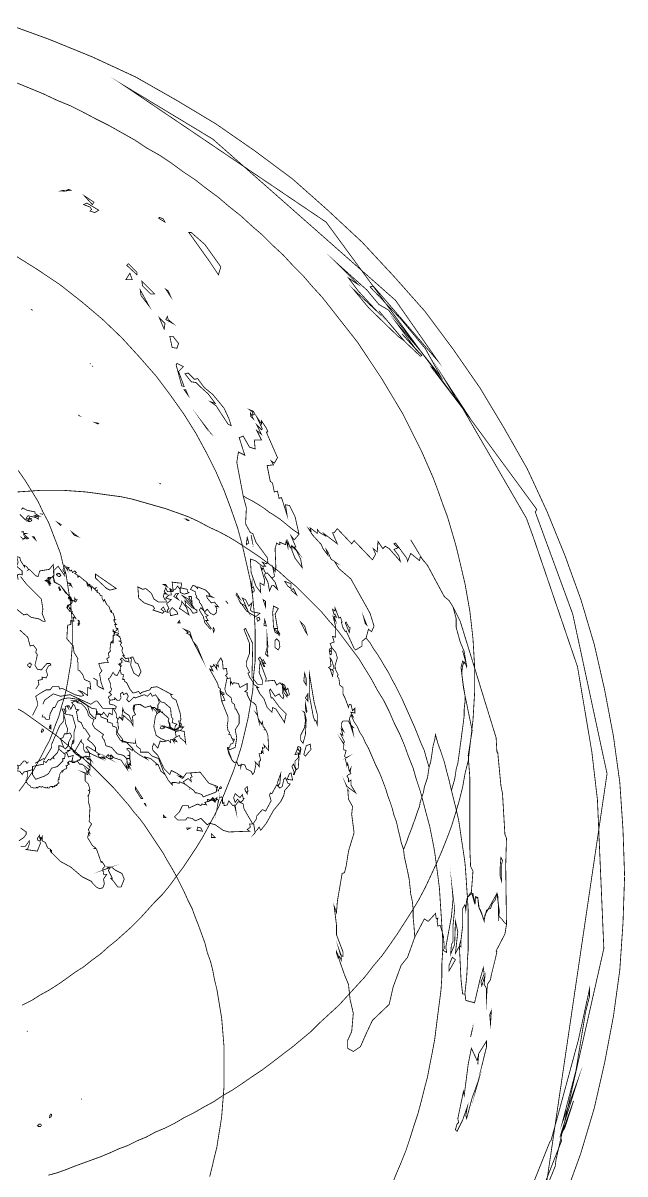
# Model space of a CAD drawing. Extents: x 475 to 2724, y -1 to 2248.
# Drawn here: x 1969 to 2724, y 751 to 2192 of the extents above; entities that cross this region are included whole.
import ezdxf

# ---------------------------------------------------------------- set-up
doc = ezdxf.new("R2010")
doc.units = 0
doc.layers.get('0').update_dxf_attribs({"color": 8, "linetype": 'CONTINUOUS'})

msp = doc.modelspace()

# ---------------------------------------------------------------- linework, layer by layer
at = {"color": 7, "const_width": 1}
for points in [[(2723, 1124), (2721, 1182), (2717, 1241), (2709, 1299), (2698, 1357), (2685, 1414), (2668, 1471), (2648, 1526), (2626, 1580), (2601, 1634), (2572, 1685), (2542, 1735), (2508, 1784), (2473, 1831), (2434, 1875), (2394, 1918), (2351, 1958), (2307, 1997), (2260, 2032), (2211, 2066), (2161, 2096), (2110, 2125), (2056, 2150), (2002, 2172), (1947, 2192)], [(2001, 749), (2012, 752), (2023, 756), (2033, 760), (2044, 764), (2055, 768), (2066, 772), (2078, 777), (2089, 782), (2100, 786), (2112, 792), (2124, 797), (2135, 803), (2147, 808), (2159, 814), (2171, 821), (2183, 827), (2195, 834), (2208, 841), (2220, 849), (2232, 856), (2244, 864), (2257, 873), (2269, 881), (2281, 890), (2294, 900), (2306, 909), (2318, 919), (2330, 929), (2341, 940), (2353, 951), (2365, 962), (2376, 974), (2387, 986), (2398, 998), (2408, 1011), (2419, 1024), (2429, 1038), (2438, 1051), (2447, 1065), (2456, 1079), (2465, 1094), (2473, 1109), (2480, 1124), (2487, 1139), (2494, 1155), (2500, 1170), (2506, 1186), (2511, 1202), (2516, 1219), (2520, 1235), (2523, 1252), (2527, 1268), (2529, 1285), (2531, 1302), (2533, 1319), (2534, 1336), (2535, 1353), (2535, 1370), (2535, 1387), (2534, 1404), (2533, 1421), (2531, 1439), (2529, 1456), (2526, 1473), (2523, 1490), (2519, 1507), (2515, 1524), (2511, 1540), (2506, 1557), (2501, 1574), (2495, 1590), (2489, 1607), (2483, 1623), (2476, 1639), (2469, 1655), (2461, 1671), (2453, 1687), (2445, 1703), (2436, 1718), (2427, 1733), (2418, 1748), (2408, 1763), (2398, 1778), (2388, 1793), (2377, 1807), (2366, 1821), (2355, 1835), (2344, 1849), (2332, 1862), (2320, 1876), (2307, 1889), (2295, 1902), (2282, 1914), (2269, 1927), (2255, 1939), (2242, 1951), (2228, 1962), (2214, 1974), (2199, 1985), (2185, 1996), (2170, 2006), (2155, 2017), (2140, 2027), (2124, 2036), (2109, 2046), (2093, 2055), (2077, 2064), (2061, 2072), (2044, 2081), (2028, 2089), (2011, 2096), (1994, 2104), (1977, 2111), (1960, 2118)], [(1968, 962), (1980, 968), (1991, 975), (2002, 981), (2013, 988), (2023, 995), (2034, 1003), (2045, 1010), (2055, 1018), (2066, 1026), (2076, 1035), (2086, 1043), (2096, 1052), (2106, 1061), (2116, 1071), (2125, 1081), (2134, 1091), (2144, 1101), (2153, 1112), (2161, 1123), (2170, 1135), (2178, 1147), (2186, 1159), (2194, 1172), (2201, 1185), (2208, 1198), (2215, 1212), (2221, 1226), (2227, 1241), (2233, 1256), (2238, 1271), (2243, 1287), (2247, 1304), (2251, 1321), (2254, 1338), (2257, 1356), (2258, 1374), (2260, 1393), (2260, 1412), (2260, 1432), (2259, 1452), (2257, 1473), (2254, 1494), (2249, 1516), (2244, 1538), (2238, 1560), (2230, 1583), (2221, 1607), (2211, 1630), (2199, 1654), (2186, 1678), (2171, 1702), (2154, 1726), (2136, 1750), (2115, 1774), (2093, 1798), (2069, 1821), (2043, 1843), (2015, 1865), (1985, 1885), (1953, 1905)], [(1964, 1230), (1970, 1238), (1976, 1247), (1982, 1256), (1987, 1265), (1992, 1274), (1997, 1284), (2002, 1293), (2006, 1303), (2010, 1314), (2014, 1324), (2017, 1335), (2020, 1345), (2023, 1356), (2025, 1367), (2027, 1379), (2029, 1390), (2030, 1402), (2031, 1414), (2031, 1426), (2031, 1438), (2030, 1451), (2029, 1463), (2027, 1476), (2025, 1489), (2023, 1502), (2019, 1515), (2016, 1528), (2011, 1541), (2006, 1554), (2001, 1567), (1994, 1580), (1988, 1593), (1980, 1606), (1972, 1619), (1963, 1632)], [(2431, 736), (2437, 751), (2443, 765), (2449, 780), (2454, 795), (2459, 811), (2464, 826), (2468, 841), (2472, 857), (2476, 872), (2479, 888), (2482, 903), (2485, 919), (2487, 935), (2489, 951), (2491, 966), (2493, 982), (2494, 998), (2494, 1014), (2495, 1029), (2495, 1045), (2494, 1061), (2493, 1077), (2492, 1092), (2491, 1108), (2489, 1124), (2487, 1139), (2485, 1154), (2482, 1170), (2479, 1185), (2475, 1200), (2471, 1215), (2467, 1230), (2462, 1245), (2458, 1259), (2452, 1274), (2447, 1288), (2441, 1302), (2434, 1316), (2428, 1330), (2421, 1344), (2413, 1357), (2406, 1370), (2398, 1383), (2390, 1396), (2381, 1408), (2372, 1420), (2363, 1432), (2353, 1443), (2343, 1455), (2333, 1465), (2322, 1476), (2312, 1486), (2300, 1496), (2289, 1506), (2277, 1515), (2265, 1524), (2253, 1532), (2241, 1540), (2228, 1548), (2215, 1555), (2202, 1561), (2189, 1568), (2176, 1574), (2162, 1579), (2148, 1584), (2134, 1588), (2120, 1592), (2106, 1596), (2092, 1599), (2077, 1601), (2063, 1603), (2048, 1605), (2034, 1606), (2020, 1607), (2005, 1607), (1991, 1607), (1977, 1606), (1962, 1605)], [(2203, 747), (2206, 759), (2209, 772), (2212, 784), (2214, 797), (2216, 809), (2218, 822), (2219, 835), (2220, 847), (2221, 860), (2221, 872), (2221, 885), (2221, 897), (2221, 910), (2220, 922), (2219, 934), (2218, 946), (2216, 958), (2214, 970), (2212, 982), (2209, 994), (2207, 1005), (2204, 1017), (2200, 1028), (2197, 1040), (2193, 1051), (2189, 1062), (2185, 1072), (2181, 1083), (2176, 1093), (2171, 1104), (2166, 1114), (2161, 1124), (2156, 1133), (2150, 1143), (2145, 1152), (2139, 1161), (2133, 1170), (2127, 1179), (2121, 1188), (2115, 1196), (2108, 1204), (2102, 1212), (2095, 1220), (2089, 1227), (2082, 1235), (2075, 1242), (2068, 1249), (2061, 1256), (2054, 1263), (2047, 1269), (2040, 1275), (2033, 1281), (2026, 1287), (2019, 1293), (2012, 1299), (2005, 1304), (1998, 1309), (1991, 1314), (1984, 1319), (1977, 1324), (1970, 1329), (1963, 1333)], [(2648, 721), (2668, 776), (2685, 833), (2698, 890), (2709, 948), (2717, 1006), (2721, 1065), (2723, 1123)]]:
    msp.add_lwpolyline(points, dxfattribs=at)
at = {"color": 94, "const_width": 1}
for points in [[(2590, 647), (2636, 760), (2637, 768), (2697, 1033), (2689, 1219), (2682, 1279), (2664, 1386), (2608, 1550), (2600, 1572), (2517, 1715), (2525, 1704), (2495, 1750), (2516, 1715), (2481, 1761), (2485, 1758), (2466, 1783), (2437, 1817), (2462, 1783), (2444, 1803), (2469, 1776), (2467, 1775), (2448, 1793), (2415, 1832), (2446, 1795), (2439, 1800), (2402, 1836), (2383, 1859), (2414, 1830), (2389, 1857), (2377, 1873), (2389, 1865), (2361, 1893), (2400, 1858), (2415, 1840), (2427, 1833), (2493, 1749), (2473, 1785), (2443, 1821), (2404, 1862), (2408, 1863), (2489, 1769), (2436, 1845), (2207, 2047), (2096, 2114), (2349, 1943), (2613, 1583), (2611, 1580), (2658, 1452), (2701, 1252)], [(2041, 2008), (2041, 2008)], [(2040, 1998), (2040, 1998)], [(2048, 2000), (2048, 2000)], [(2022, 1982), (2016, 1982), (2020, 1983), (2022, 1982)], [(2029, 1983), (2022, 1982), (2026, 1984), (2029, 1983)], [(2031, 1982), (2031, 1982)], [(2041, 1982), (2041, 1982)], [(2058, 1968), (2056, 1965), (2046, 1976), (2058, 1968)], [(2044, 1987), (2044, 1987)], [(2021, 1972), (2021, 1972)], [(2027, 1971), (2027, 1971)], [(2035, 1975), (2035, 1975)], [(2055, 1959), (2053, 1957), (2059, 1955), (2064, 1958), (2049, 1967), (2045, 1965), (2053, 1962), (2055, 1959)], [(2129, 1962), (2129, 1962)], [(2009, 1960), (2009, 1960)], [(2140, 1949), (2139, 1948), (2147, 1943), (2145, 1947), (2140, 1949)], [(2023, 1946), (2023, 1946)], [(2202, 1895), (2214, 1877), (2217, 1887), (2197, 1915), (2180, 1930), (2177, 1930), (2202, 1895)], [(2112, 1877), (2099, 1889), (2101, 1891), (2112, 1880), (2112, 1877)], [(2098, 1871), (2103, 1879), (2106, 1871), (2098, 1871)], [(2127, 1838), (2117, 1851), (2116, 1858), (2127, 1838)], [(2129, 1853), (2119, 1863), (2118, 1869), (2134, 1853), (2129, 1853)], [(2154, 1850), (2148, 1859), (2151, 1857), (2154, 1850)], [(1982, 1832), (1979, 1834), (1982, 1832)], [(2338, 1843), (2338, 1843)], [(2146, 1809), (2140, 1823), (2147, 1816), (2146, 1809)], [(2147, 1828), (2147, 1828)], [(2148, 1821), (2150, 1825), (2151, 1821), (2157, 1816), (2148, 1821)], [(2156, 1817), (2156, 1817)], [(2153, 1815), (2153, 1815)], [(2157, 1808), (2157, 1808)], [(2156, 1786), (2153, 1800), (2157, 1800), (2164, 1791), (2162, 1785), (2156, 1786)], [(2152, 1786), (2152, 1786)], [(2054, 1765), (2053, 1766), (2054, 1765)], [(2057, 1762), (2056, 1763), (2057, 1762)], [(2168, 1738), (2161, 1764), (2162, 1766), (2170, 1762), (2164, 1756), (2171, 1737), (2168, 1738)], [(2172, 1753), (2176, 1754), (2184, 1746), (2188, 1747), (2196, 1736), (2207, 1727), (2221, 1710), (2227, 1697), (2230, 1688), (2226, 1690), (2211, 1713), (2204, 1718), (2210, 1716), (2201, 1728), (2192, 1736), (2186, 1742), (2180, 1743), (2172, 1753)], [(2242, 1746), (2242, 1746)], [(2176, 1726), (2171, 1733), (2173, 1733), (2176, 1726)], [(2227, 1736), (2227, 1736)], [(2251, 1731), (2251, 1731)], [(2249, 1725), (2249, 1725)], [(2038, 1702), (2040, 1700), (2038, 1702)], [(2245, 1600), (2237, 1642), (2239, 1655), (2247, 1651), (2240, 1673), (2245, 1675), (2253, 1661), (2260, 1659), (2259, 1670), (2268, 1670), (2262, 1682), (2268, 1677), (2262, 1689), (2268, 1683), (2269, 1684), (2262, 1699), (2268, 1690), (2268, 1694), (2274, 1685), (2276, 1680), (2274, 1680), (2288, 1648), (2284, 1641), (2280, 1644), (2283, 1639), (2275, 1638), (2279, 1618), (2281, 1617), (2282, 1615), (2284, 1605), (2288, 1606), (2290, 1597), (2293, 1598), (2300, 1576), (2298, 1589), (2303, 1588), (2310, 1574), (2315, 1552)], [(2256, 1701), (2257, 1705), (2253, 1708), (2258, 1706), (2259, 1702), (2256, 1701)], [(2254, 1700), (2254, 1704), (2258, 1696), (2254, 1700)], [(2009, 1698), (2009, 1698)], [(2013, 1700), (2013, 1700)], [(2041, 1700), (2042, 1699), (2041, 1700)], [(2051, 1697), (2051, 1697)], [(2059, 1692), (2064, 1691), (2063, 1690), (2059, 1692)], [(2194, 1692), (2204, 1679), (2201, 1682), (2194, 1692)], [(2255, 1696), (2255, 1696)], [(1970, 1662), (1970, 1662)], [(1990, 1657), (1990, 1657)], [(2139, 1616), (2142, 1615), (2139, 1616)], [(2315, 1552), (2309, 1545), (2305, 1550), (2311, 1536), (2309, 1536), (2314, 1529), (2306, 1538), (2304, 1535), (2301, 1543), (2301, 1536), (2299, 1544), (2298, 1539), (2291, 1542), (2291, 1539), (2290, 1539), (2287, 1541), (2285, 1534), (2286, 1510), (2285, 1505), (2282, 1511), (2284, 1501), (2284, 1499), (2281, 1497), (2275, 1504), (2285, 1492), (2288, 1483), (2283, 1488), (2281, 1488), (2278, 1481), (2276, 1492), (2272, 1500), (2272, 1502), (2274, 1503), (2272, 1505), (2270, 1510), (2269, 1508), (2267, 1511), (2272, 1494), (2271, 1488), (2266, 1491), (2267, 1479), (2261, 1487), (2255, 1504), (2254, 1521), (2260, 1519), (2269, 1512), (2273, 1512), (2269, 1517), (2274, 1515), (2276, 1517), (2275, 1523), (2261, 1542), (2257, 1553), (2254, 1554), (2248, 1565), (2249, 1585), (2245, 1600)], [(1965, 1577), (1972, 1570), (1974, 1570), (1974, 1568), (1977, 1571), (1976, 1568), (1978, 1568), (1980, 1569), (1977, 1573), (1976, 1571), (1973, 1572), (1975, 1575), (1976, 1575), (1985, 1573), (1988, 1571), (1988, 1575), (1986, 1574), (1983, 1575), (1986, 1576), (1989, 1575), (1984, 1578), (1984, 1580), (1974, 1582)], [(1974, 1582), (1969, 1585), (1967, 1583)], [(1979, 1572), (1979, 1572)], [(1981, 1570), (1979, 1572), (1981, 1570)], [(1989, 1578), (1994, 1577), (1989, 1578)], [(1994, 1574), (1994, 1574)], [(1970, 1569), (1970, 1569)], [(1975, 1567), (1975, 1567)], [(1978, 1565), (1978, 1565)], [(1982, 1561), (1982, 1561)], [(2012, 1567), (2017, 1564), (2016, 1563), (2012, 1567)], [(2173, 1571), (2176, 1570), (2177, 1569), (2176, 1569), (2174, 1570), (2174, 1571), (2173, 1571)], [(2399, 1422), (2402, 1433), (2406, 1430), (2409, 1437), (2404, 1453), (2380, 1496), (2365, 1509), (2360, 1517), (2362, 1516), (2355, 1521), (2351, 1530), (2349, 1533), (2351, 1526), (2345, 1534), (2343, 1539), (2332, 1551), (2327, 1559), (2330, 1556), (2329, 1560), (2338, 1553), (2338, 1558), (2341, 1554), (2348, 1550), (2346, 1553), (2363, 1540), (2357, 1554), (2359, 1554), (2363, 1559), (2381, 1540), (2384, 1544), (2407, 1520), (2411, 1527), (2408, 1534), (2413, 1530), (2414, 1543), (2420, 1534), (2423, 1537), (2428, 1534), (2442, 1518), (2440, 1525), (2434, 1533), (2439, 1535), (2434, 1540), (2436, 1541), (2450, 1522), (2451, 1518), (2455, 1528), (2466, 1519), (2467, 1524), (2476, 1513), (2497, 1474), (2503, 1469), (2508, 1461)], [(1966, 1549), (1969, 1546), (1971, 1547), (1970, 1546), (1972, 1547), (1971, 1549), (1973, 1547), (1973, 1548), (1974, 1546), (1976, 1547), (1970, 1552), (1973, 1553), (1970, 1553), (1970, 1555), (1967, 1555)], [(1975, 1547), (1975, 1547)], [(1981, 1549), (1983, 1549), (1985, 1545), (1981, 1549)], [(2030, 1555), (2038, 1549), (2033, 1551), (2030, 1555)], [(2249, 1539), (2250, 1548), (2252, 1541), (2249, 1539)], [(2258, 1534), (2255, 1551), (2258, 1534)], [(2473, 1515), (2455, 1545), (2473, 1515)], [(2306, 1532), (2306, 1537), (2312, 1531), (2317, 1521), (2319, 1510), (2310, 1522), (2306, 1532)], [(1985, 1500), (1977, 1508), (1975, 1507), (1976, 1508), (1974, 1511), (1971, 1513), (1971, 1511), (1966, 1519), (1965, 1523), (1961, 1524), (1963, 1517), (1961, 1512), (1968, 1506), (1968, 1501), (1965, 1502), (1962, 1501), (1963, 1495)], [(2045, 1495), (2039, 1500), (2038, 1498), (2037, 1501), (2034, 1503), (2036, 1504), (2034, 1506), (2031, 1504), (2030, 1507), (2028, 1506), (2026, 1509), (2027, 1510), (2024, 1511), (2025, 1507), (2021, 1513), (2019, 1507), (2022, 1503), (2020, 1502), (2022, 1499), (2013, 1512), (2007, 1506), (2008, 1500), (2007, 1499), (2007, 1499), (2006, 1499), (2008, 1501), (2007, 1514), (2002, 1508), (1990, 1506), (1988, 1499), (1985, 1500)], [(2054, 1528), (2054, 1528)], [(2060, 1518), (2060, 1518)], [(2061, 1515), (2061, 1515)], [(2060, 1497), (2060, 1502), (2086, 1484), (2078, 1482), (2074, 1484), (2060, 1497)], [(2077, 1461), (2074, 1464), (2073, 1466), (2071, 1470), (2070, 1468), (2068, 1472), (2068, 1475), (2066, 1475), (2065, 1478), (2062, 1479), (2062, 1482), (2061, 1481), (2059, 1483), (2061, 1485), (2058, 1484), (2055, 1487), (2055, 1483), (2053, 1489), (2052, 1487), (2052, 1489), (2050, 1487), (2049, 1491), (2051, 1489), (2049, 1492), (2045, 1495), (2045, 1494), (2045, 1495)], [(2113, 1486), (2119, 1483), (2123, 1484), (2130, 1478), (2130, 1478), (2133, 1471), (2139, 1467), (2149, 1467), (2148, 1470), (2147, 1470), (2145, 1474), (2146, 1478), (2149, 1477), (2146, 1480), (2148, 1485), (2150, 1480), (2154, 1480), (2153, 1484), (2158, 1481), (2156, 1480), (2154, 1482), (2155, 1476), (2152, 1476), (2148, 1472), (2155, 1470), (2149, 1465), (2152, 1459), (2150, 1457), (2151, 1454), (2148, 1455), (2145, 1461), (2142, 1458), (2146, 1455), (2144, 1453), (2132, 1457), (2134, 1459), (2132, 1462), (2121, 1466), (2114, 1472), (2113, 1486)], [(2145, 1489), (2148, 1489), (2150, 1486), (2145, 1489)], [(2157, 1483), (2156, 1492), (2164, 1491), (2168, 1491), (2167, 1485), (2165, 1484), (2163, 1487), (2162, 1486), (2160, 1483), (2157, 1483)], [(2166, 1479), (2166, 1485), (2175, 1483), (2175, 1480), (2177, 1479), (2175, 1478), (2171, 1477), (2166, 1479)], [(2179, 1483), (2182, 1488), (2185, 1487), (2188, 1484), (2188, 1486), (2198, 1482), (2203, 1477), (2202, 1476), (2207, 1473), (2199, 1475), (2200, 1472), (2205, 1466), (2209, 1467), (2214, 1461), (2210, 1462), (2212, 1459), (2211, 1453), (2208, 1451), (2204, 1453), (2200, 1458), (2197, 1455), (2197, 1453), (2201, 1450), (2198, 1449), (2201, 1444), (2198, 1444), (2205, 1434), (2204, 1433), (2197, 1441), (2195, 1449), (2190, 1457), (2192, 1460), (2196, 1456), (2193, 1463), (2190, 1467), (2190, 1469), (2186, 1473), (2187, 1474), (2185, 1477), (2185, 1480), (2179, 1483)], [(2255, 1487), (2256, 1492), (2256, 1485), (2258, 1486), (2259, 1481), (2257, 1479), (2255, 1487)], [(2297, 1493), (2305, 1490), (2305, 1484), (2301, 1487), (2297, 1493)], [(2158, 1474), (2161, 1478), (2164, 1478), (2161, 1474), (2164, 1470), (2158, 1474)], [(2169, 1475), (2176, 1471), (2184, 1459), (2169, 1475)], [(2177, 1474), (2180, 1474), (2181, 1466), (2178, 1471), (2177, 1474)], [(2241, 1471), (2236, 1476), (2237, 1478), (2241, 1471)], [(2256, 1466), (2254, 1457), (2256, 1455), (2266, 1453), (2261, 1449), (2255, 1452), (2249, 1456), (2240, 1469), (2242, 1465), (2247, 1463), (2251, 1456), (2244, 1472), (2248, 1470), (2252, 1462), (2256, 1466)], [(2305, 1482), (2308, 1484), (2312, 1476), (2305, 1482)], [(2086, 1434), (2084, 1439), (2086, 1439), (2085, 1440), (2083, 1444), (2085, 1445), (2083, 1445), (2084, 1447), (2082, 1453), (2080, 1454), (2080, 1456), (2079, 1455), (2077, 1461)], [(2154, 1450), (2153, 1456), (2156, 1460), (2162, 1455), (2163, 1452), (2154, 1450)], [(2165, 1459), (2168, 1465), (2168, 1468), (2174, 1460), (2177, 1451), (2167, 1458), (2165, 1459)], [(2172, 1469), (2181, 1460), (2187, 1457), (2187, 1454), (2182, 1453), (2179, 1458), (2173, 1463), (2172, 1469)], [(2222, 1470), (2226, 1465), (2222, 1470)], [(2270, 1470), (2273, 1468), (2273, 1461), (2270, 1470)], [(2283, 1436), (2282, 1454), (2283, 1462), (2289, 1459), (2285, 1452), (2288, 1434), (2284, 1434), (2289, 1427), (2285, 1429), (2283, 1436)], [(2380, 1325), (2380, 1326), (2383, 1323), (2380, 1329), (2385, 1328), (2385, 1334), (2382, 1331), (2380, 1339), (2378, 1339), (2377, 1335), (2373, 1346), (2370, 1352), (2370, 1360), (2366, 1363), (2365, 1371), (2363, 1374), (2364, 1376), (2361, 1382), (2360, 1387), (2363, 1397), (2361, 1404), (2356, 1410), (2356, 1402), (2354, 1401), (2353, 1406), (2355, 1405), (2353, 1408), (2356, 1410), (2354, 1415), (2359, 1417), (2357, 1424), (2361, 1423), (2361, 1436), (2358, 1448), (2361, 1443), (2359, 1449), (2362, 1448), (2360, 1452), (2359, 1451), (2357, 1458), (2360, 1456), (2360, 1460), (2365, 1447), (2367, 1448), (2369, 1442), (2368, 1442), (2370, 1435), (2373, 1430), (2374, 1431), (2384, 1409), (2386, 1407), (2394, 1412), (2394, 1418), (2399, 1422)], [(2508, 1461), (2517, 1443), (2562, 1297), (2563, 1279), (2564, 1279), (2568, 1237), (2570, 1227), (2573, 1176), (2575, 1171), (2574, 1137), (2575, 1063), (2575, 1063)], [(2163, 1441), (2165, 1444), (2166, 1441), (2163, 1441)], [(2252, 1453), (2252, 1453)], [(2253, 1453), (2253, 1453)], [(2262, 1447), (2265, 1448), (2266, 1445), (2263, 1443), (2262, 1447)], [(2271, 1438), (2272, 1445), (2274, 1437), (2271, 1438)], [(2317, 1442), (2322, 1437), (2325, 1427), (2323, 1430), (2317, 1442)], [(2379, 1435), (2378, 1429), (2373, 1441), (2374, 1442), (2376, 1438), (2378, 1435), (2379, 1435)], [(2400, 1438), (2398, 1440), (2396, 1448), (2400, 1438)], [(2089, 1428), (2085, 1429), (2084, 1428), (2084, 1430), (2083, 1430), (2082, 1430), (2082, 1433), (2082, 1431), (2084, 1430), (2087, 1432)], [(2087, 1432), (2088, 1434), (2086, 1434)], [(2088, 1433), (2088, 1432), (2088, 1433)], [(2088, 1432), (2089, 1430), (2088, 1432)], [(2089, 1427), (2089, 1428)], [(2171, 1433), (2178, 1430), (2182, 1418), (2187, 1412), (2194, 1395), (2178, 1426), (2174, 1428), (2176, 1429), (2171, 1433)], [(2207, 1433), (2208, 1435), (2209, 1432), (2208, 1429), (2207, 1433)], [(2298, 1323), (2297, 1318), (2297, 1316), (2286, 1333), (2282, 1335), (2281, 1329), (2279, 1331), (2275, 1335), (2271, 1346), (2266, 1352), (2262, 1360), (2264, 1360), (2258, 1364), (2258, 1366), (2253, 1373), (2251, 1378), (2253, 1379), (2249, 1387), (2249, 1392), (2253, 1403), (2253, 1415), (2246, 1433), (2248, 1434), (2257, 1415), (2256, 1373), (2263, 1364), (2269, 1364), (2269, 1369), (2265, 1379), (2266, 1390), (2266, 1393), (2264, 1396), (2266, 1398), (2268, 1395), (2267, 1390), (2274, 1371), (2273, 1368), (2284, 1369), (2287, 1363), (2291, 1366), (2294, 1363), (2294, 1354), (2296, 1349), (2295, 1346), (2292, 1349), (2290, 1352), (2285, 1349), (2279, 1358), (2278, 1356), (2280, 1347), (2282, 1347), (2290, 1336), (2299, 1327), (2298, 1323)], [(2275, 1412), (2275, 1423), (2276, 1411), (2275, 1412)], [(2289, 1428), (2288, 1432), (2291, 1427), (2290, 1425), (2289, 1428)], [(2404, 1435), (2404, 1435)], [(2099, 1393), (2102, 1392), (2101, 1397), (2098, 1396), (2094, 1400), (2096, 1400), (2095, 1401), (2093, 1406), (2094, 1410), (2092, 1412), (2091, 1414), (2093, 1416), (2090, 1418), (2092, 1418), (2091, 1422), (2089, 1424), (2090, 1424), (2086, 1426), (2089, 1427)], [(2285, 1410), (2285, 1419), (2287, 1421), (2290, 1418), (2291, 1411), (2289, 1407), (2285, 1410)], [(2273, 1402), (2275, 1410), (2276, 1399), (2273, 1402)], [(2359, 1384), (2356, 1382), (2352, 1385), (2355, 1387), (2354, 1397), (2356, 1394), (2359, 1384)], [(2091, 1383), (2091, 1386), (2092, 1386), (2089, 1389), (2092, 1388), (2090, 1390), (2093, 1391), (2093, 1394), (2091, 1395), (2093, 1397), (2097, 1393), (2099, 1393)], [(2104, 1388), (2105, 1396), (2103, 1397), (2105, 1398), (2107, 1398), (2110, 1391), (2113, 1390), (2117, 1380), (2114, 1374), (2108, 1378), (2104, 1388)], [(2225, 1373), (2223, 1375), (2225, 1377), (2224, 1384), (2220, 1383), (2219, 1393), (2217, 1397), (2213, 1391), (2214, 1386), (2211, 1389), (2212, 1383), (2208, 1389), (2207, 1386), (2204, 1387), (2207, 1381), (2203, 1383), (2213, 1365), (2214, 1360), (2216, 1359), (2217, 1355)], [(2270, 1395), (2273, 1390), (2270, 1391), (2272, 1386), (2271, 1386), (2269, 1390), (2269, 1393), (2270, 1395)], [(2161, 1298), (2165, 1300), (2166, 1297), (2172, 1292), (2173, 1290), (2171, 1305), (2166, 1306), (2166, 1306), (2170, 1310), (2165, 1310), (2169, 1311), (2166, 1311), (2166, 1312), (2168, 1313), (2167, 1315), (2165, 1313), (2165, 1313), (2166, 1316), (2165, 1315), (2164, 1318), (2166, 1318), (2167, 1320), (2166, 1328), (2161, 1344), (2158, 1346), (2156, 1347), (2154, 1351), (2156, 1351), (2154, 1352), (2137, 1361), (2130, 1360), (2128, 1357), (2118, 1354), (2116, 1352), (2114, 1355), (2107, 1353), (2103, 1358), (2099, 1366), (2096, 1368), (2096, 1370), (2094, 1370), (2095, 1376), (2092, 1377), (2091, 1383)], [(2225, 1285), (2227, 1277), (2229, 1273), (2228, 1277), (2231, 1269), (2234, 1266), (2237, 1267), (2239, 1262), (2242, 1263), (2242, 1260), (2243, 1264), (2247, 1263), (2249, 1258), (2255, 1255), (2257, 1251), (2259, 1254), (2261, 1264), (2260, 1267), (2262, 1265), (2265, 1261), (2265, 1267), (2267, 1269), (2265, 1277), (2268, 1277), (2268, 1280), (2270, 1278), (2269, 1285), (2271, 1284), (2272, 1285), (2271, 1288), (2277, 1281), (2276, 1300), (2274, 1306), (2272, 1307), (2273, 1307), (2272, 1309), (2270, 1311), (2269, 1317), (2268, 1314), (2265, 1319), (2265, 1316), (2263, 1325), (2261, 1328), (2263, 1326), (2261, 1338), (2258, 1341), (2254, 1343), (2250, 1351), (2250, 1354), (2247, 1355), (2250, 1357), (2250, 1365), (2241, 1360), (2239, 1365), (2233, 1366), (2232, 1364), (2230, 1367), (2229, 1364), (2229, 1368), (2229, 1372), (2225, 1371), (2225, 1373)], [(2321, 1368), (2322, 1378), (2324, 1371), (2324, 1363), (2321, 1368)], [(2334, 1341), (2328, 1377), (2328, 1350), (2333, 1323), (2335, 1318), (2336, 1319), (2338, 1313), (2338, 1326), (2334, 1341)], [(2358, 1381), (2357, 1374), (2354, 1383), (2358, 1381)], [(2217, 1353), (2216, 1355), (2218, 1343)], [(2217, 1355), (2217, 1353)], [(2294, 1365), (2297, 1363), (2299, 1357), (2301, 1359), (2303, 1351), (2301, 1350), (2294, 1365)], [(2295, 1360), (2300, 1352), (2300, 1348), (2296, 1354), (2295, 1360)], [(2217, 1353), (2217, 1353)], [(2218, 1343), (2226, 1323), (2226, 1318), (2225, 1313), (2225, 1312), (2226, 1306), (2228, 1304), (2227, 1301), (2229, 1301), (2231, 1296), (2232, 1296), (2232, 1294), (2234, 1295), (2232, 1290), (2229, 1289), (2228, 1285), (2225, 1285)], [(2323, 1347), (2326, 1352), (2326, 1343), (2323, 1347)], [(2323, 1334), (2323, 1340), (2325, 1330), (2324, 1329), (2323, 1334)], [(2317, 1300), (2322, 1310), (2323, 1318), (2322, 1328), (2320, 1330), (2322, 1329), (2324, 1320), (2323, 1301), (2320, 1290), (2317, 1294), (2317, 1300)], [(2460, 1047), (2451, 1022), (2443, 1012), (2433, 985), (2428, 963), (2407, 943), (2399, 926), (2392, 910), (2383, 904), (2376, 908), (2376, 918), (2381, 929), (2383, 952), (2379, 969), (2377, 988), (2372, 1000), (2365, 1020), (2366, 1023), (2368, 1018), (2368, 1024), (2365, 1032), (2367, 1025), (2370, 1023), (2370, 1029), (2362, 1050), (2362, 1062), (2359, 1086), (2362, 1078), (2363, 1092), (2369, 1127), (2372, 1128), (2374, 1136), (2377, 1155), (2384, 1178), (2381, 1201), (2382, 1211), (2377, 1220), (2376, 1233), (2374, 1238), (2375, 1236), (2386, 1228), (2380, 1238), (2380, 1244), (2377, 1242), (2377, 1246), (2375, 1249), (2377, 1251), (2380, 1252), (2379, 1254), (2380, 1259), (2378, 1255), (2376, 1265), (2375, 1262), (2373, 1271), (2376, 1273), (2374, 1272), (2372, 1274), (2374, 1281), (2371, 1282), (2371, 1289), (2368, 1294), (2371, 1290), (2372, 1292), (2367, 1302), (2370, 1300), (2368, 1308), (2371, 1305), (2368, 1311), (2368, 1315), (2370, 1318), (2377, 1318), (2381, 1310), (2382, 1308), (2383, 1302), (2380, 1311), (2383, 1310), (2380, 1313), (2378, 1321), (2380, 1325)], [(2149, 1293), (2151, 1294), (2154, 1291), (2154, 1295), (2156, 1295), (2158, 1292), (2157, 1295), (2161, 1298)], [(2064, 1273), (2071, 1271), (2068, 1273), (2071, 1273), (2072, 1271), (2070, 1275), (2075, 1272), (2073, 1273), (2073, 1273), (2076, 1276), (2076, 1274), (2079, 1275), (2078, 1271), (2081, 1271), (2081, 1272), (2080, 1275), (2083, 1272), (2092, 1269), (2100, 1257), (2098, 1263), (2101, 1259), (2102, 1259), (2100, 1264), (2103, 1260), (2101, 1264), (2104, 1263), (2102, 1266), (2104, 1263), (2104, 1267), (2103, 1269), (2103, 1271), (2103, 1274), (2101, 1275), (2103, 1275), (2103, 1279), (2099, 1283), (2102, 1284), (2106, 1281), (2106, 1284), (2106, 1284), (2109, 1280), (2116, 1275), (2125, 1270), (2122, 1273), (2129, 1271), (2136, 1265), (2136, 1263), (2138, 1264), (2142, 1255), (2147, 1251), (2145, 1255)], [(2179, 1253), (2174, 1253), (2169, 1246), (2164, 1249), (2169, 1248), (2161, 1253), (2155, 1256), (2153, 1251), (2146, 1258), (2138, 1275), (2132, 1281), (2131, 1285), (2133, 1290), (2138, 1284), (2141, 1293), (2144, 1292), (2149, 1293)], [(2159, 1295), (2160, 1295), (2162, 1292), (2159, 1293), (2159, 1295)], [(2310, 1268), (2314, 1272), (2314, 1277), (2310, 1276), (2313, 1283), (2315, 1281), (2313, 1285), (2314, 1286), (2317, 1285), (2316, 1279), (2317, 1281), (2316, 1276), (2314, 1278), (2315, 1273), (2314, 1259), (2312, 1257), (2310, 1261), (2310, 1268)], [(2321, 1276), (2324, 1287), (2329, 1289), (2330, 1282), (2327, 1279), (2323, 1274), (2321, 1276)], [(2051, 1258), (2053, 1257), (2053, 1259), (2052, 1261), (2052, 1261), (2050, 1263), (2053, 1260), (2053, 1263), (2050, 1266), (2053, 1264), (2054, 1263), (2054, 1265), (2053, 1270), (2050, 1270), (2047, 1274), (2046, 1273), (2045, 1273), (2048, 1274), (2053, 1273), (2052, 1278), (2067, 1271), (2064, 1273)], [(2049, 1273), (2049, 1273)], [(2051, 1272), (2053, 1271), (2055, 1268), (2055, 1268), (2053, 1270), (2050, 1271), (2051, 1272)], [(2050, 1272), (2050, 1272)], [(2053, 1273), (2053, 1273)], [(2054, 1276), (2054, 1276)], [(2059, 1275), (2059, 1275)], [(2060, 1274), (2060, 1274)], [(2072, 1272), (2072, 1272)], [(2075, 1274), (2075, 1274)], [(2078, 1274), (2078, 1274)], [(2081, 1270), (2081, 1270)], [(2106, 1282), (2106, 1282)], [(1966, 1161), (1972, 1161), (1977, 1168), (1977, 1164), (1975, 1158), (1973, 1157), (1987, 1155), (1991, 1165), (1990, 1168), (1988, 1168), (1987, 1171), (1990, 1175), (1990, 1171), (1991, 1172), (1991, 1169), (1993, 1173), (1993, 1168), (1997, 1166), (2000, 1159), (2004, 1157), (2003, 1156), (2004, 1154), (2004, 1156), (2005, 1156), (2005, 1153), (2016, 1142), (2029, 1135), (2043, 1123), (2055, 1117), (2056, 1115), (2061, 1110), (2065, 1108), (2069, 1109), (2071, 1114), (2070, 1120), (2074, 1126), (2070, 1126), (2069, 1133), (2072, 1136), (2068, 1142), (2067, 1141), (2061, 1158), (2058, 1158), (2060, 1159), (2056, 1162), (2050, 1172), (2051, 1176), (2052, 1175), (2051, 1178), (2053, 1177), (2051, 1182), (2055, 1189), (2052, 1192), (2053, 1209), (2051, 1217), (2051, 1225), (2050, 1224), (2051, 1224), (2053, 1230), (2051, 1231), (2053, 1232), (2051, 1239), (2047, 1243), (2047, 1253), (2044, 1254), (2050, 1251), (2049, 1253), (2049, 1255), (2051, 1253), (2048, 1257), (2049, 1255), (2052, 1254), (2051, 1256), (2052, 1256), (2051, 1258)], [(2100, 1262), (2100, 1262)], [(2129, 1267), (2129, 1267)], [(2132, 1261), (2132, 1261)], [(2133, 1264), (2133, 1264)], [(2133, 1261), (2133, 1261)], [(2136, 1262), (2136, 1262)], [(2136, 1258), (2136, 1258)], [(2137, 1257), (2137, 1257)], [(2138, 1260), (2138, 1260)], [(2145, 1255), (2151, 1244), (2156, 1238), (2156, 1241), (2160, 1241), (2165, 1240), (2165, 1242), (2172, 1239)], [(2152, 1261), (2152, 1261)], [(2154, 1259), (2154, 1259)], [(2288, 1241), (2292, 1252), (2291, 1240), (2289, 1237), (2288, 1241)], [(2306, 1261), (2308, 1264), (2311, 1257), (2309, 1251), (2308, 1251), (2309, 1254), (2306, 1261)], [(2142, 1253), (2142, 1253)], [(2145, 1250), (2145, 1250)], [(2146, 1250), (2146, 1250)], [(2172, 1239), (2183, 1231), (2185, 1228), (2187, 1228), (2193, 1226), (2195, 1223), (2211, 1229), (2212, 1234), (2211, 1235), (2213, 1234), (2213, 1236), (2202, 1240), (2191, 1254), (2179, 1253)], [(2283, 1206), (2292, 1217), (2296, 1225), (2297, 1231), (2304, 1239), (2301, 1240), (2298, 1247), (2296, 1245), (2294, 1236), (2291, 1234), (2287, 1238), (2281, 1227), (2279, 1228), (2278, 1225), (2280, 1218), (2273, 1205), (2269, 1207), (2262, 1199), (2262, 1196), (2258, 1190), (2260, 1178), (2259, 1177), (2265, 1185), (2267, 1181), (2274, 1190), (2283, 1206)], [(2300, 1245), (2303, 1252), (2305, 1253), (2307, 1244), (2300, 1245)], [(2701, 1252), (2620, 704)], [(2110, 1235), (2119, 1221), (2117, 1221), (2110, 1232), (2110, 1235)], [(2156, 1238), (2156, 1238)], [(2157, 1239), (2157, 1239)], [(2159, 1198), (2165, 1204), (2169, 1212), (2176, 1212), (2177, 1209), (2188, 1214), (2192, 1212), (2193, 1214), (2199, 1213), (2197, 1216), (2206, 1219), (2210, 1217), (2212, 1220), (2214, 1219), (2213, 1213), (2215, 1222), (2218, 1223), (2219, 1221), (2219, 1215), (2220, 1215), (2221, 1216), (2221, 1212), (2225, 1213), (2227, 1218), (2232, 1212), (2234, 1213), (2236, 1205), (2235, 1212), (2239, 1217), (2245, 1214), (2246, 1208), (2257, 1189), (2253, 1189), (2254, 1185), (2250, 1182), (2253, 1180), (2227, 1179), (2220, 1181), (2210, 1188), (2203, 1190), (2200, 1188), (2192, 1196), (2185, 1193), (2181, 1196), (2175, 1197), (2173, 1194), (2163, 1194), (2159, 1198)], [(2162, 1239), (2162, 1239)], [(2169, 1238), (2169, 1238)], [(2171, 1238), (2171, 1238)], [(2178, 1234), (2178, 1232), (2178, 1234)], [(2212, 1233), (2212, 1230), (2212, 1233)], [(2214, 1233), (2214, 1230), (2214, 1233)], [(2217, 1236), (2218, 1234), (2215, 1233), (2215, 1234), (2217, 1236)], [(2235, 1227), (2241, 1222), (2244, 1226), (2245, 1221), (2246, 1221), (2245, 1219), (2242, 1216), (2238, 1220), (2235, 1216), (2233, 1222), (2235, 1227)], [(2247, 1233), (2250, 1236), (2251, 1230), (2250, 1230), (2250, 1227), (2248, 1230), (2247, 1233)], [(2122, 1215), (2123, 1213), (2123, 1212), (2121, 1215), (2122, 1215)], [(2202, 1220), (2203, 1218), (2201, 1217), (2200, 1220), (2202, 1220)], [(2207, 1222), (2208, 1221), (2204, 1219), (2207, 1222)], [(2208, 1220), (2209, 1217), (2207, 1219), (2208, 1220)], [(2212, 1221), (2210, 1217), (2209, 1220), (2212, 1221)], [(2213, 1223), (2210, 1220), (2213, 1223)], [(2131, 1206), (2131, 1206)], [(2137, 1207), (2137, 1207)], [(2137, 1203), (2137, 1203)], [(2139, 1205), (2139, 1205)], [(2139, 1202), (2139, 1202)], [(2140, 1203), (2140, 1203)], [(2144, 1201), (2144, 1201)], [(2145, 1200), (2148, 1197), (2145, 1197), (2145, 1200)], [(2179, 1184), (2175, 1182), (2174, 1184), (2179, 1184)], [(2192, 1184), (2194, 1180), (2187, 1181), (2188, 1185), (2192, 1184)], [(2210, 1172), (2205, 1172), (2205, 1177), (2210, 1172)], [(2082, 1118), (2088, 1110), (2092, 1110), (2096, 1120), (2093, 1127), (2085, 1131), (2080, 1135), (2075, 1135), (2077, 1134), (2074, 1133), (2079, 1135), (2076, 1131), (2081, 1121), (2079, 1121), (2082, 1118)], [(2091, 1129), (2091, 1129)], [(2523, 976), (2520, 976), (2518, 994), (2516, 1035), (2517, 1036), (2518, 1035), (2518, 1040), (2518, 1044), (2516, 1037), (2516, 1036), (2511, 1027), (2514, 1054), (2511, 1067), (2510, 1038), (2505, 1026), (2506, 1038), (2508, 1042), (2508, 1062), (2510, 1082), (2507, 1107), (2508, 1095), (2506, 1073), (2499, 1035), (2500, 1028), (2495, 1031), (2497, 1033), (2496, 1048), (2492, 1062), (2489, 1061), (2488, 1067), (2489, 1071), (2487, 1070), (2486, 1077), (2477, 1067), (2472, 1070), (2461, 1049), (2460, 1047)], [(2575, 1063), (2573, 1051), (2562, 1030), (2563, 1029), (2561, 1020), (2556, 1000), (2555, 994), (2551, 988), (2550, 972), (2550, 983), (2547, 988), (2548, 999), (2544, 986), (2543, 991), (2547, 1001), (2546, 1009), (2542, 995), (2535, 965), (2524, 968), (2523, 976)], [(2364, 1021), (2362, 1027), (2362, 1029), (2365, 1022), (2364, 1021)], [(2507, 1022), (2511, 1019), (2503, 1005), (2503, 1012), (2507, 1022)], [(2611, 708), (2644, 792), (2643, 797), (2659, 842), (2648, 808), (2643, 800), (2664, 867), (2645, 815), (2662, 880), (2674, 953), (2679, 973), (2679, 982), (2665, 918), (2631, 793), (2629, 790), (2593, 700)], [(2556, 955), (2555, 938), (2554, 950), (2556, 955)], [(2534, 940), (2530, 922), (2534, 940)], [(1974, 930), (1975, 929), (1974, 930)], [(2514, 820), (2519, 844), (2521, 854), (2522, 849), (2527, 888), (2531, 908), (2538, 893), (2540, 899), (2539, 888), (2540, 901), (2550, 917), (2550, 910), (2538, 861), (2540, 868), (2532, 846), (2525, 820), (2524, 824), (2526, 835), (2520, 818), (2513, 804), (2511, 806), (2513, 813), (2515, 815), (2514, 820)], [(2043, 845), (2042, 844), (2043, 845)], [(2005, 825), (2004, 825), (2004, 826), (2004, 825), (2002, 823), (2002, 822), (2002, 821), (2002, 821), (2004, 822), (2004, 822), (2005, 824), (2005, 825)], [(1991, 813), (1991, 813), (1989, 813), (1988, 812), (1988, 811), (1987, 811), (1988, 810), (1990, 810), (1991, 810), (1991, 810), (1992, 811), (1992, 812), (1992, 812), (1991, 813)]]:
    msp.add_lwpolyline(points, dxfattribs=at)
at = {"color": 1, "const_width": 1}
for points in [[(2245, 1600), (2250, 1597), (2256, 1594), (2261, 1591), (2266, 1588), (2272, 1584), (2277, 1580), (2282, 1577), (2285, 1575), (2291, 1571), (2296, 1567), (2302, 1562), (2307, 1558), (2313, 1554), (2315, 1552)], [(2087, 1432), (2086, 1434)], [(2089, 1427), (2089, 1428)], [(2078, 1344), (2076, 1348), (2080, 1351), (2077, 1354), (2079, 1355), (2080, 1358), (2079, 1360), (2079, 1364), (2076, 1371), (2078, 1372)], [(2078, 1372), (2082, 1379), (2084, 1376), (2087, 1375), (2091, 1383)], [(2225, 1285), (2228, 1282), (2235, 1285), (2237, 1297), (2235, 1307), (2240, 1315), (2240, 1325), (2236, 1333), (2235, 1333), (2234, 1339), (2231, 1341), (2230, 1347), (2224, 1352), (2222, 1358), (2225, 1373)], [(2217, 1353), (2221, 1351), (2221, 1353), (2217, 1355)], [(2032, 1339), (2030, 1341), (2034, 1343)], [(2034, 1343), (2037, 1342), (2038, 1342), (2039, 1344), (2050, 1337), (2053, 1327), (2057, 1323), (2060, 1321), (2061, 1328), (2061, 1331), (2062, 1330), (2062, 1328), (2068, 1326), (2070, 1329), (2075, 1323), (2077, 1328), (2081, 1326), (2081, 1334), (2082, 1334)], [(2082, 1334), (2085, 1333), (2086, 1336), (2083, 1338), (2078, 1339), (2077, 1342), (2078, 1344)], [(2078, 1344), (2084, 1345), (2084, 1347), (2087, 1344), (2090, 1344), (2092, 1347), (2091, 1352), (2094, 1354), (2095, 1351), (2099, 1353), (2101, 1349), (2099, 1345), (2102, 1342), (2108, 1348), (2110, 1347), (2121, 1351), (2125, 1349), (2129, 1353), (2131, 1349), (2135, 1351), (2138, 1347)], [(2137, 1327), (2139, 1329), (2140, 1330), (2140, 1329), (2141, 1330), (2141, 1330), (2141, 1332), (2138, 1333), (2138, 1338), (2140, 1341), (2138, 1347)], [(2138, 1347), (2142, 1342), (2146, 1341), (2154, 1334), (2155, 1323), (2157, 1321), (2156, 1316), (2162, 1314), (2160, 1312), (2159, 1307), (2159, 1307), (2159, 1306), (2159, 1306), (2160, 1305), (2161, 1298)], [(2218, 1343), (2222, 1344), (2220, 1349), (2217, 1353)], [(2024, 1302), (2025, 1308), (2022, 1316), (2022, 1319), (2020, 1327), (2022, 1328), (2022, 1328), (2023, 1330), (2022, 1336), (2024, 1337), (2026, 1334), (2025, 1337), (2027, 1337), (2029, 1333), (2032, 1339)], [(2032, 1339), (2034, 1337), (2035, 1333), (2039, 1332), (2036, 1330), (2037, 1325), (2038, 1318), (2042, 1316), (2045, 1309), (2047, 1308), (2053, 1299), (2050, 1295), (2051, 1294), (2056, 1290), (2060, 1285), (2060, 1280)], [(2088, 1320), (2086, 1323), (2086, 1327), (2082, 1334)], [(2088, 1320), (2090, 1323), (2094, 1319), (2095, 1325), (2105, 1316), (2107, 1312), (2107, 1318), (2106, 1324), (2110, 1326), (2108, 1330), (2107, 1334), (2109, 1338), (2115, 1339), (2122, 1335), (2129, 1337), (2131, 1335), (2136, 1330), (2137, 1327)], [(2149, 1293), (2142, 1296), (2136, 1300), (2133, 1311), (2135, 1324), (2137, 1327)], [(2145, 1255), (2139, 1271), (2131, 1274), (2126, 1279), (2116, 1279), (2116, 1283), (2111, 1287), (2110, 1292), (2110, 1290), (2093, 1292), (2094, 1295), (2087, 1304), (2089, 1310), (2088, 1312), (2088, 1316), (2087, 1316), (2088, 1320)], [(2020, 1285), (2016, 1296), (2019, 1297), (2021, 1302), (2024, 1302)], [(2020, 1285), (2022, 1283), (2026, 1287), (2026, 1291), (2030, 1299), (2028, 1303), (2024, 1302)], [(1981, 1257), (1981, 1261), (1985, 1262), (1995, 1264), (1995, 1268), (1998, 1266), (2001, 1270), (2003, 1269), (2006, 1272), (2008, 1271), (2007, 1273), (2012, 1278), (2014, 1283)], [(1981, 1257), (1981, 1251), (1985, 1245), (1996, 1249), (2001, 1252), (2005, 1259), (2009, 1260), (2012, 1261), (2019, 1268), (2019, 1271), (2021, 1271), (2022, 1276), (2014, 1283)], [(2014, 1283), (2014, 1287), (2016, 1287), (2020, 1285)], [(2051, 1258), (2043, 1264), (2040, 1264), (2037, 1268), (2037, 1268), (2037, 1268), (2035, 1267), (2035, 1267), (2035, 1267), (2034, 1267), (2034, 1267), (2032, 1266), (2031, 1271), (2032, 1275), (2026, 1273), (2024, 1278), (2022, 1278), (2026, 1280), (2025, 1281), (2028, 1281), (2028, 1284), (2030, 1283), (2031, 1282), (2034, 1280), (2042, 1294), (2042, 1292), (2045, 1289), (2045, 1283), (2047, 1279), (2052, 1279), (2048, 1285), (2050, 1286), (2060, 1280)], [(1952, 1277), (1954, 1271), (1955, 1268), (1954, 1265), (1957, 1263), (1960, 1264), (1963, 1262), (1963, 1258), (1961, 1258), (1960, 1256), (1965, 1255), (1968, 1251), (1970, 1254), (1981, 1257)], [(2060, 1280), (2065, 1276), (2063, 1276), (2064, 1273)], [(2172, 1239), (2170, 1242), (2176, 1246), (2180, 1242), (2179, 1247), (2181, 1248), (2179, 1253)], [(1966, 1184), (1973, 1179), (1973, 1176), (1970, 1172), (1964, 1168)]]:
    msp.add_lwpolyline(points, dxfattribs=at)
at = {"color": 5, "const_width": 1}
for points in [[(2014, 1499), (2012, 1500), (2012, 1501), (2011, 1501), (2011, 1502), (2011, 1502), (2012, 1501), (2012, 1502), (2012, 1502), (2012, 1503), (2012, 1502), (2013, 1503), (2015, 1502), (2015, 1502), (2014, 1503), (2014, 1503), (2014, 1503), (2015, 1503), (2016, 1501), (2016, 1500), (2015, 1499), (2014, 1499), (2014, 1499)], [(1960, 1459), (1970, 1451), (1974, 1452), (1979, 1448), (1989, 1446), (1994, 1443), (1997, 1443), (1993, 1453), (1994, 1458), (1992, 1471), (1973, 1490), (1966, 1499)], [(1981, 1325), (1987, 1337), (1987, 1342), (1985, 1349), (1991, 1353), (1998, 1357), (2003, 1357), (2006, 1361), (2014, 1361), (2015, 1358), (2018, 1359), (2034, 1351), (2042, 1349), (2045, 1350), (2043, 1353), (2039, 1356), (2043, 1355), (2050, 1350), (2050, 1360), (2053, 1359), (2054, 1358), (2053, 1367), (2046, 1370), (2044, 1376), (2040, 1381), (2038, 1382), (2038, 1391), (2037, 1394), (2038, 1396), (2033, 1404), (2032, 1412), (2024, 1421), (2025, 1438), (2029, 1439), (2029, 1444), (2033, 1443), (2032, 1448), (2035, 1447), (2029, 1456), (2028, 1455), (2024, 1460), (2025, 1463), (2030, 1465), (2031, 1468), (2029, 1473), (2022, 1479), (2016, 1488), (2008, 1492), (2007, 1499)], [(2004, 1489), (2003, 1490), (2003, 1490), (2003, 1490), (2002, 1490), (2002, 1490), (2002, 1489), (2003, 1488), (2003, 1488), (2002, 1488), (2001, 1491), (2002, 1491), (2003, 1491), (2003, 1492), (2001, 1492), (2001, 1492), (2001, 1491), (2001, 1491), (2001, 1491), (2000, 1491), (2000, 1491), (2000, 1491), (2001, 1491), (2001, 1491), (2000, 1492), (1999, 1493), (2000, 1493), (1999, 1493), (2000, 1494), (1998, 1493), (1998, 1493), (1997, 1494), (1998, 1494), (1999, 1494), (1999, 1494), (1999, 1495), (1999, 1495), (2001, 1494), (2001, 1494), (2001, 1494), (2001, 1494), (2001, 1493), (2002, 1493), (2004, 1490), (2003, 1490), (2004, 1489)], [(2003, 1496), (2002, 1496), (2002, 1497), (2002, 1497), (2000, 1497), (2000, 1497), (2001, 1497), (2002, 1495), (2001, 1496), (2001, 1497), (2000, 1497), (2000, 1497), (2001, 1498), (2001, 1498), (2002, 1498), (2003, 1498), (2004, 1496), (2003, 1496)], [(2006, 1499), (2006, 1498), (2006, 1498), (2004, 1498), (2004, 1498), (2004, 1497), (2004, 1497), (2004, 1498), (2006, 1498), (2006, 1498), (2006, 1498), (2006, 1499)], [(2007, 1499), (2009, 1492), (2016, 1488), (2020, 1483), (2030, 1470), (2034, 1468), (2034, 1472), (2035, 1470), (2037, 1470), (2035, 1467), (2030, 1470), (2030, 1465), (2025, 1462), (2025, 1459)], [(2016, 1482), (2014, 1482), (2015, 1482), (2015, 1483), (2014, 1484), (2014, 1484), (2014, 1486), (2015, 1486), (2014, 1485), (2014, 1485), (2016, 1483), (2016, 1482)], [(2030, 1487), (2030, 1487), (2028, 1489), (2028, 1488), (2027, 1488), (2028, 1489), (2028, 1489), (2028, 1490), (2028, 1490), (2027, 1490), (2027, 1490), (2026, 1491), (2028, 1490), (2028, 1491), (2029, 1490), (2029, 1489), (2030, 1487), (2030, 1487)], [(2029, 1469), (2028, 1469), (2029, 1469), (2028, 1470), (2028, 1470), (2028, 1470), (2028, 1471), (2027, 1471), (2028, 1472), (2027, 1472), (2027, 1472), (2027, 1472), (2027, 1472), (2027, 1472), (2026, 1472), (2026, 1473), (2026, 1473), (2027, 1473), (2027, 1473), (2028, 1473), (2028, 1471), (2028, 1471), (2029, 1470), (2029, 1469)], [(2027, 1460), (2027, 1460), (2026, 1462), (2027, 1460)], [(2029, 1458), (2028, 1458), (2028, 1458), (2028, 1459), (2027, 1459), (2027, 1459), (2027, 1459), (2027, 1459), (2027, 1460), (2027, 1460), (2028, 1460), (2028, 1460), (2029, 1460), (2029, 1458)], [(2028, 1456), (2028, 1456), (2028, 1457), (2028, 1456)], [(2030, 1456), (2030, 1456), (2029, 1457), (2030, 1456)], [(2031, 1455), (2031, 1454), (2031, 1456), (2031, 1455)], [(2036, 1445), (2035, 1447), (2036, 1445)], [(2038, 1438), (2039, 1438), (2038, 1440), (2038, 1440), (2039, 1440), (2039, 1440), (2039, 1441), (2039, 1441), (2039, 1444), (2038, 1444), (2038, 1444), (2038, 1445), (2038, 1444), (2039, 1444), (2039, 1444), (2039, 1444), (2039, 1444), (2040, 1442), (2040, 1442), (2039, 1441), (2040, 1440), (2040, 1440), (2040, 1440), (2039, 1440), (2040, 1439), (2039, 1440), (2038, 1438)], [(1985, 1358), (1989, 1364), (1988, 1369), (1993, 1370), (1993, 1373), (1998, 1372), (2000, 1376), (1998, 1381), (2001, 1387), (2004, 1388), (2003, 1390), (1999, 1390), (1992, 1382), (1987, 1383), (1984, 1388), (1986, 1396), (1987, 1401), (1985, 1404), (1986, 1408), (1982, 1413), (1978, 1412), (1975, 1423), (1965, 1432)], [(2082, 1425), (2083, 1426), (2084, 1428)], [(2083, 1426), (2083, 1430)], [(2086, 1426), (2082, 1425), (2082, 1416), (2079, 1416), (2078, 1407), (2079, 1406), (2078, 1407), (2079, 1416), (2082, 1419), (2082, 1425), (2082, 1425), (2086, 1426)], [(2057, 1372), (2062, 1369), (2062, 1363), (2064, 1361), (2070, 1358), (2067, 1366), (2065, 1377), (2068, 1381), (2066, 1384), (2064, 1390), (2071, 1391), (2076, 1391), (2074, 1396), (2077, 1398), (2076, 1403), (2079, 1406)], [(2520, 1406), (2525, 1388), (2520, 1393), (2518, 1385), (2521, 1360), (2523, 1350)], [(1975, 1389), (1977, 1390), (1978, 1391), (1978, 1391), (1980, 1389), (1979, 1389), (1979, 1387), (1978, 1385), (1977, 1385), (1977, 1385), (1977, 1385), (1977, 1386), (1975, 1387), (1975, 1389), (1975, 1389)], [(1994, 1326), (1993, 1323), (1996, 1323), (1998, 1320), (2002, 1320), (2003, 1327), (2007, 1335), (2009, 1335), (2013, 1343), (2020, 1346), (2026, 1347), (2039, 1345), (2055, 1334), (2061, 1333), (2061, 1331)], [(1994, 1339), (1996, 1344), (2007, 1352), (2016, 1349), (2028, 1351), (2054, 1339), (2060, 1343), (2062, 1343), (2069, 1334), (2081, 1334)], [(2029, 1344), (2035, 1344), (2037, 1343), (2037, 1342)], [(2037, 1342), (2037, 1341), (2042, 1340), (2047, 1335), (2050, 1330), (2051, 1325), (2054, 1322), (2058, 1320), (2056, 1314), (2059, 1309), (2070, 1301), (2068, 1298), (2071, 1294), (2073, 1287), (2080, 1285), (2087, 1277), (2095, 1275), (2099, 1271), (2100, 1264)], [(2523, 1350), (2532, 1306), (2527, 1275), (2529, 1248), (2529, 1159), (2530, 1136), (2533, 1130), (2531, 1104)], [(1984, 1265), (1995, 1271), (1996, 1270), (2005, 1285), (2005, 1289), (2015, 1312), (2020, 1318), (2020, 1329), (2018, 1333), (2019, 1333), (2021, 1333), (2022, 1328)], [(2022, 1328), (2022, 1328)], [(2022, 1328), (2023, 1326), (2026, 1326), (2031, 1325), (2035, 1311), (2033, 1304), (2033, 1302), (2033, 1300), (2033, 1298), (2033, 1297), (2033, 1296), (2033, 1294), (2033, 1292), (2032, 1292), (2032, 1290), (2030, 1289), (2030, 1287), (2030, 1287), (2030, 1284), (2030, 1284), (2031, 1283), (2031, 1282)], [(2061, 1331), (2061, 1328)], [(2061, 1328), (2062, 1326), (2066, 1326), (2067, 1323), (2075, 1320), (2075, 1317), (2081, 1315), (2081, 1312), (2086, 1310), (2086, 1302), (2091, 1294), (2098, 1292), (2106, 1284)], [(2081, 1334), (2082, 1334)], [(2082, 1334), (2086, 1327), (2086, 1323), (2088, 1320)], [(2090, 1323), (2093, 1321), (2094, 1334), (2096, 1329), (2102, 1325), (2105, 1318), (2107, 1318), (2107, 1318)], [(2107, 1318), (2106, 1324), (2110, 1326), (2108, 1330)], [(2108, 1330), (2107, 1334), (2108, 1338), (2116, 1339), (2122, 1335), (2129, 1337), (2131, 1334), (2134, 1335), (2141, 1330)], [(2131, 1335), (2131, 1332), (2129, 1337), (2122, 1335), (2116, 1339), (2109, 1338), (2108, 1330)], [(2141, 1330), (2140, 1329), (2140, 1330), (2139, 1329), (2134, 1335), (2131, 1335)], [(2159, 1306), (2147, 1311), (2154, 1309), (2153, 1315), (2151, 1318), (2152, 1321), (2150, 1323), (2143, 1329), (2141, 1330)], [(2141, 1330), (2144, 1328), (2144, 1330), (2144, 1328), (2152, 1321), (2151, 1318), (2152, 1316), (2153, 1311), (2159, 1307)], [(2004, 1308), (2002, 1309), (2002, 1309), (2003, 1310), (2002, 1311), (2003, 1312), (2003, 1313), (2003, 1313), (2003, 1313), (2004, 1313), (2004, 1311), (2004, 1309), (2004, 1308)], [(2088, 1320), (2090, 1323)], [(2141, 1309), (2142, 1311), (2144, 1311), (2145, 1310), (2145, 1310), (2145, 1311), (2146, 1312), (2147, 1311), (2147, 1310), (2148, 1311), (2148, 1311), (2148, 1311), (2147, 1311), (2146, 1309), (2145, 1309), (2145, 1309), (2145, 1309), (2143, 1308), (2141, 1309), (2141, 1309)], [(2159, 1307), (2160, 1307), (2164, 1308), (2165, 1313)], [(2165, 1313), (2166, 1312), (2166, 1311), (2165, 1310), (2159, 1307)], [(1993, 1304), (1992, 1304), (1992, 1304), (1992, 1305), (1993, 1305), (1992, 1305), (1993, 1307), (1993, 1308), (1993, 1308), (1994, 1308), (1995, 1306), (1995, 1306), (1994, 1305), (1994, 1305), (1994, 1305), (1993, 1304)], [(2030, 1283), (2029, 1284), (2030, 1283), (2030, 1286), (2030, 1288), (2031, 1290), (2032, 1292), (2031, 1292), (2032, 1294), (2033, 1294), (2033, 1295), (2033, 1295), (2033, 1298)], [(2159, 1306), (2155, 1309), (2159, 1307)], [(2166, 1306), (2160, 1305), (2159, 1306)], [(2159, 1306), (2161, 1305), (2162, 1306), (2166, 1306)], [(2037, 1268), (2037, 1268), (2037, 1268), (2038, 1269), (2038, 1269), (2039, 1269), (2040, 1269), (2040, 1270), (2041, 1270), (2041, 1270), (2041, 1271), (2041, 1271), (2041, 1272), (2040, 1273), (2038, 1275), (2036, 1276), (2035, 1277), (2034, 1278), (2034, 1278), (2032, 1280), (2032, 1280), (2032, 1280), (2031, 1282), (2030, 1282), (2030, 1283)], [(2026, 1265), (2026, 1266), (2025, 1265), (2025, 1266), (2026, 1267), (2028, 1267), (2028, 1267), (2028, 1268), (2028, 1268), (2028, 1268), (2029, 1267), (2030, 1267), (2030, 1267), (2030, 1267), (2030, 1268), (2031, 1266), (2031, 1266), (2032, 1266), (2033, 1266), (2033, 1266), (2034, 1266), (2034, 1267)], [(2031, 1282), (2031, 1282), (2032, 1281), (2032, 1280), (2034, 1279), (2035, 1277), (2035, 1277), (2037, 1276), (2038, 1276), (2039, 1275), (2039, 1275), (2040, 1273), (2041, 1273), (2042, 1272), (2043, 1272), (2044, 1273), (2044, 1273), (2045, 1273)], [(2046, 1273), (2045, 1272), (2044, 1272), (2043, 1272), (2043, 1272), (2042, 1272), (2041, 1270), (2040, 1269), (2039, 1269), (2039, 1269), (2038, 1269), (2038, 1269), (2038, 1269), (2037, 1268), (2037, 1268)], [(2099, 1271), (2103, 1271)], [(1976, 1267), (1974, 1265), (1972, 1268), (1970, 1268), (1965, 1262), (1963, 1262)], [(1973, 1255), (1975, 1254), (1975, 1253), (1975, 1253), (1975, 1252), (1975, 1252), (1975, 1252), (1975, 1250), (1975, 1249), (1975, 1249), (1974, 1247), (1974, 1245), (1974, 1245), (1974, 1244), (1974, 1244), (1973, 1244), (1973, 1244), (1973, 1243), (1973, 1241), (1975, 1240), (1975, 1240), (1975, 1239), (1976, 1238), (1978, 1237), (1979, 1235), (1981, 1235), (1982, 1234), (1982, 1234), (1984, 1234), (1985, 1234), (1986, 1235), (1987, 1234), (1987, 1235), (1987, 1235), (1988, 1235), (1990, 1236), (1992, 1235), (1993, 1236), (1995, 1235), (1996, 1235), (1998, 1234), (1998, 1234), (2000, 1235), (2000, 1234), (2002, 1234), (2002, 1235), (2004, 1236), (2006, 1236), (2006, 1235), (2006, 1235), (2008, 1236), (2009, 1237), (2009, 1236), (2010, 1237), (2010, 1237), (2011, 1237), (2011, 1237), (2011, 1237), (2011, 1238), (2012, 1238), (2011, 1238), (2012, 1238), (2012, 1239), (2013, 1240), (2014, 1240), (2014, 1241), (2013, 1242), (2013, 1243), (2013, 1243), (2013, 1244), (2013, 1244), (2014, 1245), (2014, 1245), (2014, 1245), (2015, 1245), (2014, 1245), (2014, 1246), (2014, 1246), (2014, 1247), (2014, 1247), (2015, 1248), (2015, 1250), (2015, 1251), (2015, 1251), (2016, 1253), (2016, 1253), (2017, 1254), (2017, 1255), (2019, 1256), (2019, 1255), (2020, 1257), (2020, 1257), (2022, 1258), (2023, 1258), (2023, 1258), (2024, 1260), (2023, 1262), (2024, 1262), (2025, 1262), (2025, 1262), (2025, 1263), (2027, 1264), (2026, 1265), (2026, 1265), (2026, 1266), (2026, 1266), (2026, 1267), (2027, 1267), (2028, 1267), (2028, 1267), (2028, 1267), (2028, 1267), (2030, 1267), (2030, 1267), (2031, 1266), (2032, 1266), (2033, 1266)], [(2034, 1267), (2034, 1267), (2035, 1267)], [(2034, 1266), (2034, 1266), (2034, 1267)], [(2034, 1267), (2034, 1267), (2034, 1267), (2035, 1267)], [(2035, 1267), (2036, 1268), (2037, 1268)], [(2035, 1267), (2035, 1267), (2035, 1267)], [(2035, 1267), (2035, 1267)], [(2037, 1268), (2037, 1268)], [(2526, 1097), (2525, 1093), (2524, 1081), (2523, 1088), (2520, 1083), (2520, 1061), (2518, 1044)], [(2565, 1068), (2566, 1080), (2563, 1102), (2548, 1075), (2547, 1067), (2546, 1071), (2540, 1086), (2539, 1097), (2536, 1098), (2535, 1090), (2531, 1104), (2526, 1097)]]:
    msp.add_lwpolyline(points, dxfattribs=at)
at = {"color": 6, "const_width": 1}
for points in [[(2506, 1231), (2508, 1238), (2510, 1245), (2511, 1251), (2512, 1258), (2514, 1265), (2515, 1272), (2516, 1279), (2517, 1287), (2518, 1294), (2519, 1302), (2520, 1309), (2521, 1317), (2522, 1325), (2522, 1333), (2523, 1342), (2523, 1350), (2521, 1362), (2519, 1377), (2519, 1379), (2520, 1387), (2522, 1392), (2524, 1389), (2525, 1386), (2525, 1387), (2522, 1405), (2517, 1417), (2512, 1435), (2512, 1437), (2512, 1446), (2508, 1461)], [(2399, 1422), (2404, 1416), (2408, 1409), (2413, 1402), (2418, 1394), (2422, 1387), (2427, 1379), (2431, 1371), (2436, 1362), (2440, 1354), (2444, 1346), (2448, 1337), (2452, 1328), (2456, 1319), (2460, 1310), (2464, 1300), (2468, 1290), (2472, 1281), (2475, 1270), (2478, 1260)], [(2446, 1157), (2443, 1166), (2441, 1175), (2439, 1183), (2437, 1192), (2434, 1200), (2432, 1208), (2429, 1217), (2426, 1225), (2424, 1232), (2421, 1240), (2418, 1248), (2415, 1255), (2411, 1263), (2408, 1270), (2405, 1277), (2402, 1284), (2398, 1291), (2395, 1298), (2391, 1304), (2388, 1311), (2384, 1317), (2381, 1324), (2380, 1325)], [(2478, 1260), (2480, 1267), (2481, 1273), (2482, 1280), (2483, 1287), (2485, 1294), (2486, 1301), (2489, 1290), (2493, 1279), (2497, 1267), (2500, 1255), (2503, 1244), (2506, 1231)], [(2446, 1157), (2448, 1162), (2450, 1167), (2452, 1173), (2454, 1178), (2456, 1183), (2458, 1189), (2460, 1194), (2462, 1200), (2464, 1206), (2466, 1211), (2467, 1217), (2469, 1223), (2471, 1229), (2472, 1235), (2474, 1241), (2476, 1247), (2477, 1254), (2478, 1260)], [(2506, 1231), (2509, 1219), (2512, 1207), (2515, 1194), (2517, 1181), (2519, 1167), (2521, 1154), (2523, 1140), (2524, 1127), (2525, 1112), (2526, 1097)], [(2460, 1047), (2459, 1062), (2458, 1072), (2458, 1082), (2457, 1092), (2455, 1101), (2454, 1111), (2453, 1120), (2451, 1130), (2449, 1139), (2447, 1148), (2446, 1157)], [(2570, 1143), (2569, 1139), (2569, 1117), (2567, 1124), (2567, 1134), (2568, 1147), (2570, 1143)], [(2526, 1097), (2527, 1081), (2527, 1064), (2527, 1059), (2527, 1047), (2527, 1031), (2526, 1019), (2526, 1013), (2525, 996), (2523, 978), (2523, 976)], [(2526, 1097), (2530, 1101), (2533, 1102), (2534, 1095), (2536, 1090), (2536, 1096), (2539, 1097), (2541, 1082), (2542, 1082), (2544, 1077), (2546, 1070), (2547, 1069), (2550, 1081), (2554, 1083), (2555, 1083), (2557, 1089), (2561, 1094), (2563, 1102), (2564, 1100), (2565, 1083), (2565, 1074), (2568, 1071), (2569, 1070), (2572, 1066), (2575, 1063)]]:
    msp.add_lwpolyline(points, dxfattribs=at)

doc.saveas('drawing.dxf')
